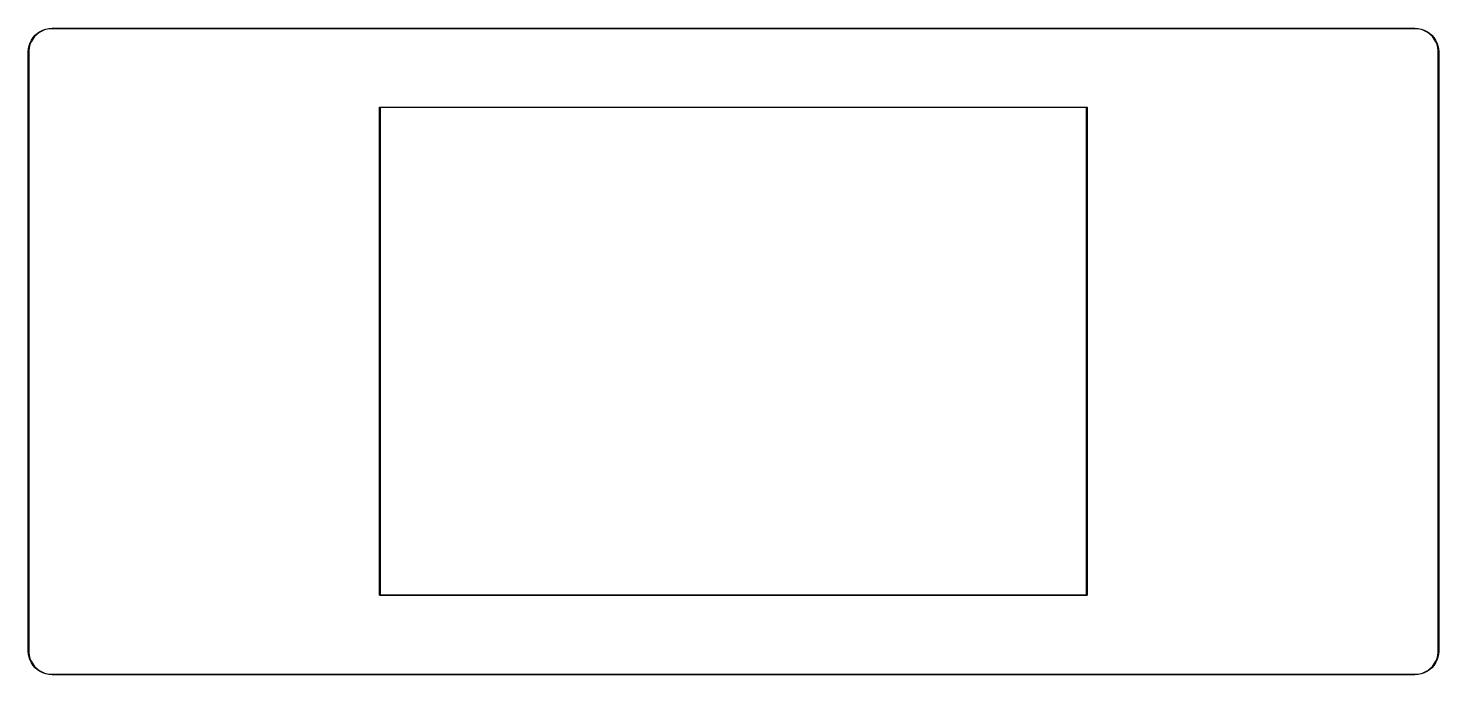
# Model space of a CAD drawing. Extents: x 42 to 162, y -135 to -80.
import ezdxf

# ---------------------------------------------------------------- set-up
doc = ezdxf.new("R2010")
doc.units = 0
doc.layers.add('BLACK', color=7, linetype='CONTINUOUS')

msp = doc.modelspace()

# ---------------------------------------------------------------- linework, layer by layer
at = {"layer": 'BLACK', "linetype": 'CONTINUOUS'}
for p, q in [((42.083459, -80.517258), (42.258109, -80.318109)), ((42.384998, -80.26193), (42.20193, -80.444998)), ((42.258109, -80.318109), (42.457258, -80.143459)), ((42.590394, -80.104324), (42.384998, -80.26193)), ((42.457258, -80.143459), (42.6775, -79.996299)), ((42.814605, -79.974875), (42.590394, -80.104324)), ((42.6775, -79.996299), (42.915066, -79.879144)), ((43.053795, -79.8758), (42.814605, -79.974875)), ((42.915066, -79.879144), (43.165891, -79.794)), ((43.30387, -79.808793), (43.053795, -79.8758)), ((43.165891, -79.794), (43.425684, -79.742324)), ((43.560552, -79.775), (43.30387, -79.808793)), ((43.425684, -79.742324), (43.69, -79.725)), ((43.69, -79.775), (43.560552, -79.775)), ((43.69, -79.725), (159.69, -79.725)), ((159.69, -79.775), (43.69, -79.775)), ((159.69, -79.725), (159.954316, -79.742324)), ((159.819448, -79.775), (159.69, -79.775)), ((160.07613, -79.808793), (159.819448, -79.775)), ((159.954316, -79.742324), (160.214109, -79.794)), ((160.326205, -79.8758), (160.07613, -79.808793)), ((160.214109, -79.794), (160.464934, -79.879144)), ((160.565395, -79.974875), (160.326205, -79.8758)), ((160.464934, -79.879144), (160.7025, -79.996299)), ((160.789606, -80.104324), (160.565395, -79.974875)), ((160.7025, -79.996299), (160.922742, -80.143459)), ((160.995002, -80.26193), (160.789606, -80.104324)), ((160.922742, -80.143459), (161.121891, -80.318109)), ((161.17807, -80.444998), (160.995002, -80.26193)), ((161.121891, -80.318109), (161.296541, -80.517258)), ((41.665, -81.75), (41.682324, -81.485684)), ((41.682324, -81.485684), (41.734, -81.225891)), ((41.748793, -81.36387), (41.715, -81.620552)), ((41.715, -81.620552), (41.715, -81.75)), ((41.734, -81.225891), (41.819144, -80.975066)), ((41.8158, -81.113795), (41.748793, -81.36387)), ((41.914875, -80.874605), (41.8158, -81.113795)), ((41.819144, -80.975066), (41.936299, -80.7375)), ((42.044324, -80.650394), (41.914875, -80.874605)), ((41.936299, -80.7375), (42.083459, -80.517258)), ((42.20193, -80.444998), (42.044324, -80.650394)), ((161.335676, -80.650394), (161.17807, -80.444998)), ((161.296541, -80.517258), (161.443701, -80.7375)), ((161.465125, -80.874605), (161.335676, -80.650394)), ((161.443701, -80.7375), (161.560856, -80.975066)), ((161.5642, -81.113795), (161.465125, -80.874605)), ((161.560856, -80.975066), (161.646, -81.225891)), ((161.631207, -81.36387), (161.5642, -81.113795)), ((161.665, -81.620552), (161.631207, -81.36387)), ((161.646, -81.225891), (161.697676, -81.485684)), ((161.665, -81.75), (161.665, -81.620552)), ((161.697676, -81.485684), (161.715, -81.75)), ((41.665, -132.75), (41.665, -81.75)), ((41.715, -81.75), (41.715, -132.75)), ((161.665, -132.75), (161.665, -81.75)), ((161.715, -81.75), (161.715, -132.75)), ((71.590933, -86.437403), (71.6005, -86.4355)), ((71.6005, -86.4355), (131.7505, -86.4355)), ((131.7505, -86.4355), (131.760067, -86.437403)), ((71.5755, -86.4605), (71.577403, -86.450933)), ((71.5755, -127.9905), (71.5755, -86.4605)), ((71.577403, -86.450933), (71.590933, -86.437403)), ((71.6255, -86.4855), (71.6255, -127.9655)), ((131.7255, -86.4855), (71.6255, -86.4855)), ((131.7255, -127.9655), (131.7255, -86.4855)), ((131.760067, -86.437403), (131.773597, -86.450933)), ((131.773597, -86.450933), (131.7755, -86.4605)), ((131.7755, -86.4605), (131.7755, -127.9905)), ((71.577403, -128.000067), (71.5755, -127.9905)), ((71.590933, -128.013597), (71.577403, -128.000067)), ((71.6005, -128.0155), (71.590933, -128.013597)), ((131.7505, -128.0155), (71.6005, -128.0155)), ((71.6255, -127.9655), (131.7255, -127.9655)), ((131.760067, -128.013597), (131.7505, -128.0155)), ((131.773597, -128.000067), (131.760067, -128.013597)), ((131.7755, -127.9905), (131.773597, -128.000067)), ((41.682324, -133.014316), (41.665, -132.75)), ((41.734, -133.274109), (41.682324, -133.014316)), ((41.715, -132.75), (41.715, -132.879448)), ((41.715, -132.879448), (41.748793, -133.13613)), ((41.748793, -133.13613), (41.8158, -133.386205)), ((161.5642, -133.386205), (161.631207, -133.13613)), ((161.631207, -133.13613), (161.665, -132.879448)), ((161.697676, -133.014316), (161.646, -133.274109)), ((161.665, -132.879448), (161.665, -132.75)), ((161.715, -132.75), (161.697676, -133.014316)), ((41.819144, -133.524934), (41.734, -133.274109)), ((41.8158, -133.386205), (41.914875, -133.625395)), ((41.936299, -133.7625), (41.819144, -133.524934)), ((41.914875, -133.625395), (42.044324, -133.849606)), ((42.083459, -133.982742), (41.936299, -133.7625)), ((42.044324, -133.849606), (42.20193, -134.055002)), ((42.258109, -134.181891), (42.083459, -133.982742)), ((42.20193, -134.055002), (42.384998, -134.23807)), ((42.457258, -134.356541), (42.258109, -134.181891)), ((42.384998, -134.23807), (42.590394, -134.395676)), ((42.6775, -134.503701), (42.457258, -134.356541)), ((42.590394, -134.395676), (42.814605, -134.525125)), ((160.565395, -134.525125), (160.789606, -134.395676)), ((160.922742, -134.356541), (160.7025, -134.503701)), ((160.789606, -134.395676), (160.995002, -134.23807)), ((161.121891, -134.181891), (160.922742, -134.356541)), ((160.995002, -134.23807), (161.17807, -134.055002)), ((161.296541, -133.982742), (161.121891, -134.181891)), ((161.17807, -134.055002), (161.335676, -133.849606)), ((161.443701, -133.7625), (161.296541, -133.982742)), ((161.335676, -133.849606), (161.465125, -133.625395)), ((161.560856, -133.524934), (161.443701, -133.7625)), ((161.465125, -133.625395), (161.5642, -133.386205)), ((161.646, -133.274109), (161.560856, -133.524934)), ((42.915066, -134.620856), (42.6775, -134.503701)), ((42.814605, -134.525125), (43.053795, -134.6242)), ((43.165891, -134.706), (42.915066, -134.620856)), ((43.053795, -134.6242), (43.30387, -134.691207)), ((43.425684, -134.757676), (43.165891, -134.706)), ((43.30387, -134.691207), (43.560552, -134.725)), ((43.69, -134.775), (43.425684, -134.757676)), ((43.560552, -134.725), (43.69, -134.725)), ((43.69, -134.725), (159.69, -134.725)), ((159.69, -134.775), (43.69, -134.775)), ((159.69, -134.725), (159.819448, -134.725)), ((159.954316, -134.757676), (159.69, -134.775)), ((159.819448, -134.725), (160.07613, -134.691207)), ((160.214109, -134.706), (159.954316, -134.757676)), ((160.07613, -134.691207), (160.326205, -134.6242)), ((160.464934, -134.620856), (160.214109, -134.706)), ((160.326205, -134.6242), (160.565395, -134.525125)), ((160.7025, -134.503701), (160.464934, -134.620856))]:
    msp.add_line(p, q, dxfattribs=at)

doc.saveas('drawing.dxf')
